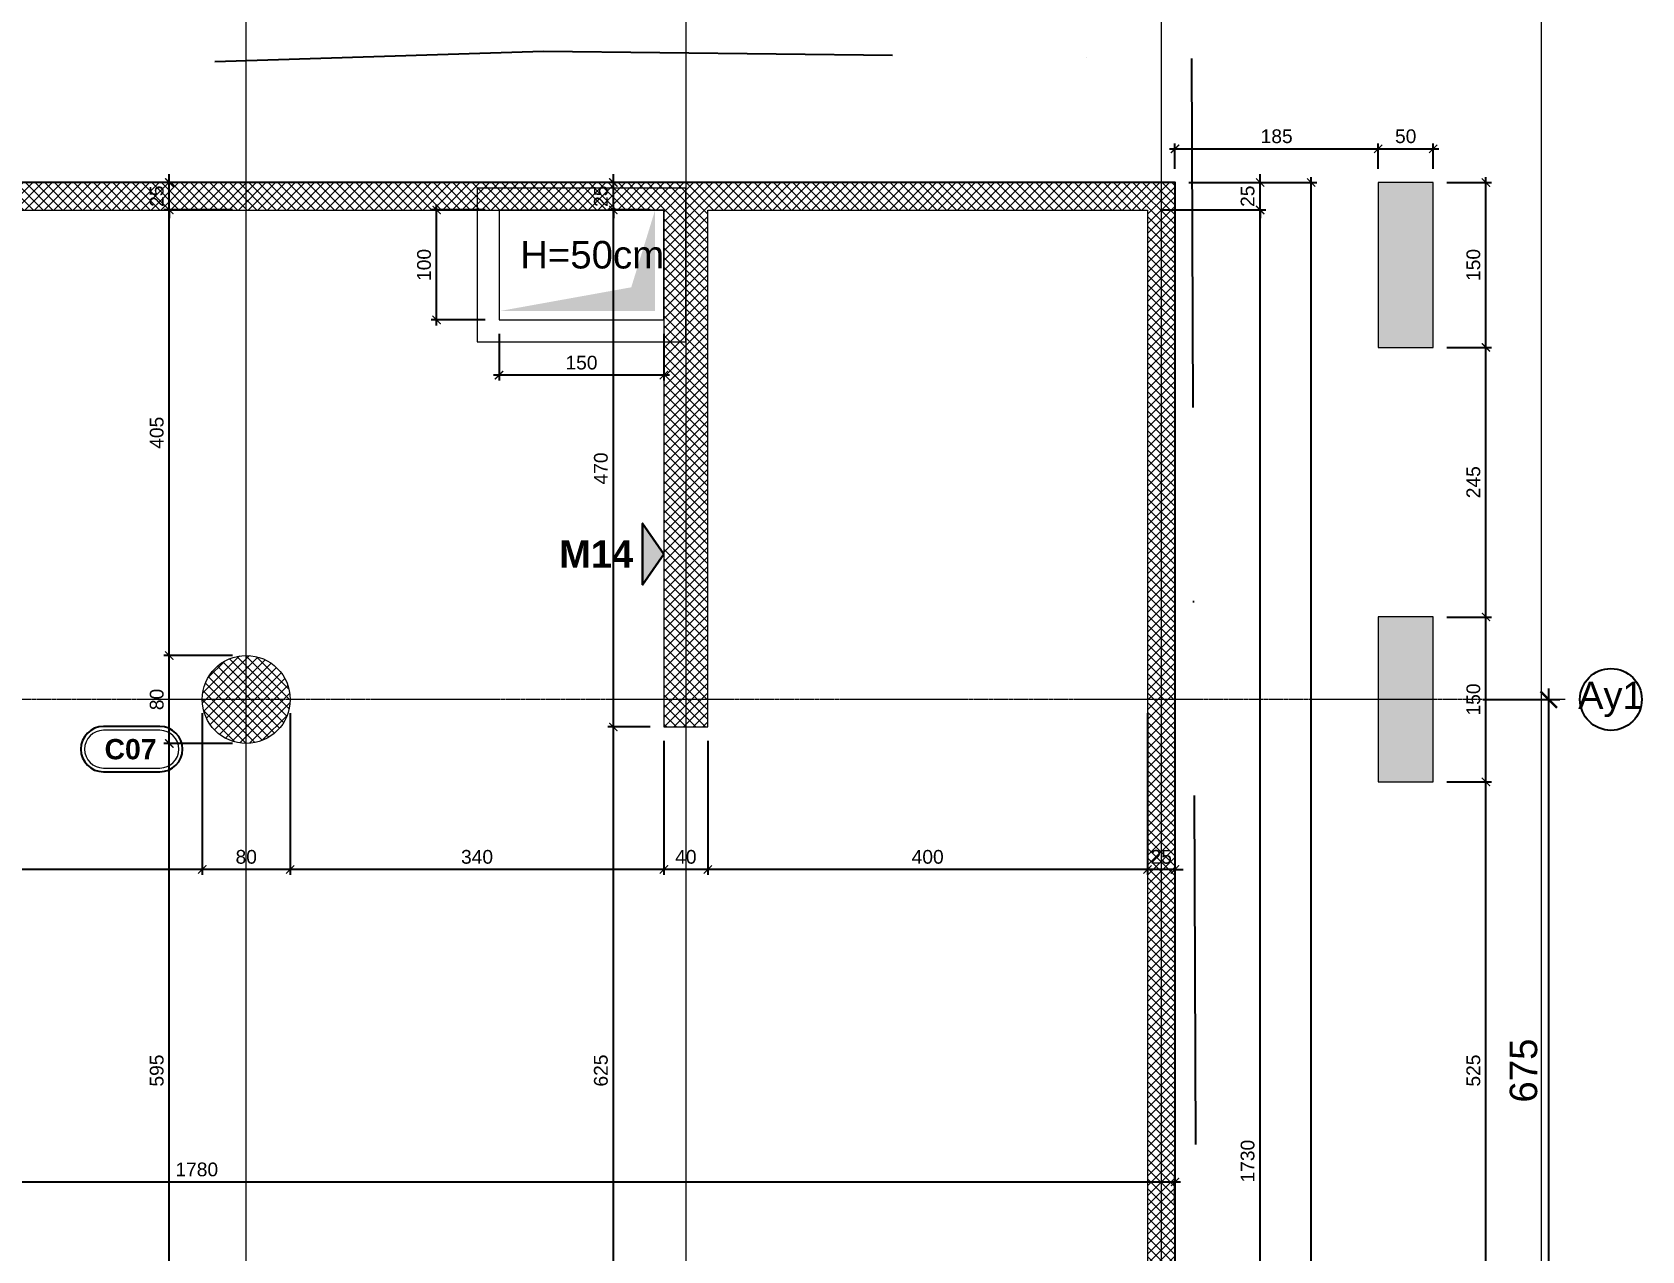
# Model space of a CAD drawing. Header units: inches. Extents: x 22 to 5410, y 6 to 6984.
# Drawn here: x 3944 to 5409, y 4626 to 5734 of the extents above; entities that cross this region are included whole.
import ezdxf
from ezdxf.enums import TextEntityAlignment as Align

# ---------------------------------------------------------------- set-up
doc = ezdxf.new("R2010")
doc.units = ezdxf.units.IN
doc.header["$MEASUREMENT"] = 0
for name, pattern in [('23486-A01$0${ Chain Double-Dash }', [0]), ('AXES', [2, 1.25, -0.25, 0.25, -0.25]), ('CACHE', [0.375, 0.25, -0.125]), ('CONTINU', [0]), ('Dot & Dashed', [335.138881, 158.75, -88.194444, 0, -88.194437])]:
    doc.linetypes.add(name, pattern=pattern)
for name, color, linetype in [('ARMINF', 1, 'Continuous'), ('AXES', 10, 'AXES'), ('BETON CACHE', 4, 'CACHE'), ('BETON COUPE', 3, 'CONTINU'), ('BORD', 5, 'Continuous'), ('COTE 50ème', 1, 'Continuous'), ('ELEVATION', 150, 'Continuous'), ('OMBRE', 253, 'Continuous'), ('PILIER', 7, 'Continuous')]:
    doc.layers.add(name, color=color, linetype=linetype)
doc.layers.add('BETON HACHURE', color=252, linetype='Continuous', lineweight=13)
doc.layers.add('FMULT', color=150, linetype='Continuous', plot=False)
doc.layers.add('HORS GEL', color=7, linetype='CACHE', lineweight=5, true_color=0x00661a)
doc.styles.add('BRMNAMES', font='swisseb.ttf', dxfattribs={"height": 20})
doc.styles.add('FN_TEXT_1.50', font='arial.ttf', dxfattribs={"height": 10})
doc.styles.add('RS_TEXT_1.50', font='arial.ttf', dxfattribs={"height": 12.5})
doc.styles.add('RS_TXT_100', font='arial.ttf', dxfattribs={"height": 25})
doc.styles.add('RS_TXT_50', font='arial.ttf', dxfattribs={"height": 12.5})
doc.dimstyles.new('RS_100CM_LINEAIRE', dxfattribs={"dimscale": 10, "dimtxt": 25, "dimasz": 1.5, "dimexe": 1, "dimexo": 2.5, "dimgap": 1, "dimtad": 1, "dimdec": 1, "dimrnd": 0.5, "dimdsep": 46, "dimtxsty": 'RS_TXT_100', "dimblk1": 'ARCHTICK', "dimblk2": 'ARCHTICK', "dimsah": 1, "dimcen": 2.5, "dimdle": 1, "dimclrt": 4, "dimadec": 0, "dimazin": 2, "dimtfac": 1, "dimtdec": 1, "dimtix": 1, "dimtmove": 2, "dimatfit": 3, "dimfxl": 1, "dimtolj": 1, "dimtzin": 0, "dimarcsym": 0})
doc.dimstyles.new('RS_50CM_LINEAIRE', dxfattribs={"dimscale": 5, "dimtxt": 12.5, "dimasz": 1.5, "dimexe": 1, "dimexo": 2.5, "dimgap": 1, "dimtad": 1, "dimdec": 1, "dimrnd": 0.5, "dimdsep": 46, "dimtxsty": 'RS_TXT_50', "dimblk1": 'ARCHTICK', "dimblk2": 'ARCHTICK', "dimsah": 1, "dimcen": 2.5, "dimdle": 1, "dimclrt": 4, "dimadec": 0, "dimazin": 2, "dimtfac": 1, "dimtdec": 1, "dimtix": 1, "dimtmove": 2, "dimatfit": 3, "dimfxl": 1, "dimtolj": 1, "dimtzin": 0, "dimarcsym": 0})

# ---------------------------------------------------------------- blocks, each defined once
blk = doc.blocks.new('A$C0b76a7b2')
at = {"layer": 'FMULT', "true_color": 0xcbb8ff}
h = blk.add_hatch(color=254, dxfattribs=at)
h.paths.add_polyline_path([(-470, 576.15), (-420, 576.15), (-420, 656.15), (-470, 656.15)])
h.paths.add_polyline_path([(234.92, 691.15), (184.92, 691.15), (184.92, 541.15), (234.92, 541.15)])
h.paths.add_polyline_path([(234.92, 1366.15), (184.92, 1366.15), (184.92, 1216.15), (234.92, 1216.15)])
h.paths.add_polyline_path([(234.92, 150), (184.92, 150), (184.92, 0), (234.92, 0)])
h.paths.add_polyline_path([(234.92, 1966.15), (184.92, 1966.15), (184.92, 1816.15), (234.92, 1816.15)])
h.paths.add_polyline_path([(234.92, 2656.15), (184.92, 2656.15), (184.92, 2506.15), (234.92, 2506.15)])
h.paths.add_polyline_path([(234.92, 2826.15), (184.92, 2826.15), (184.92, 2676.15), (234.92, 2676.15)])
h.paths.add_polyline_path([(234.92, 3516.15), (184.92, 3516.15), (184.92, 3366.15), (234.92, 3366.15)])
h.paths.add_polyline_path([(234.92, 4116.15), (184.92, 4116.15), (184.92, 3966.15), (234.92, 3966.15)])
h.paths.add_polyline_path([(234.92, 4791.15), (184.92, 4791.15), (184.92, 4641.15), (234.92, 4641.15)])
h.paths.add_polyline_path([(234.92, 5186.29), (184.92, 5186.29), (184.92, 5036.29), (234.92, 5036.29)])
at = {"layer": 'FMULT', "color": 3, "lineweight": 5}
for points in [[(234.92, 5186.29), (184.92, 5186.29), (184.92, 5036.29), (234.92, 5036.29)], [(234.92, 4791.15), (184.92, 4791.15), (184.92, 4641.15), (234.92, 4641.15)]]:
    blk.add_lwpolyline(points, close=True, dxfattribs=at)
blk = doc.blocks.new('AXES_FN')
at = {"color": 0, "linetype": 'Continuous'}
blk.add_circle((0, 15), 15, dxfattribs=at)
at = {"color": 0, "style": 'FN_TEXT_1.50'}
blk.add_attdef('AXES', text='', height=12.5, dxfattribs=at).set_placement((-48.89, 20.63), align=Align.MIDDLE_CENTER)
blk = doc.blocks.new('_ArchTick')
at = {"color": 0, "linetype": 'ByBlock', "const_width": 0.15}
blk.add_lwpolyline([(-0.5, -0.5), (0.5, 0.5)], dxfattribs=at)
blk = doc.blocks.new('*D571')
at = {"layer": 'AXES', "color": 0, "linetype": 'Continuous', "lineweight": -2, "ltscale": 0.5, "transparency": 16777216}
for p, q in [((5264.2, 5127.6), (5334.2, 5127.6)), ((5324.2, 4442.6), (5324.2, 5137.6)), ((5264.2, 4452.6), (5334.2, 4452.6))]:
    blk.add_line(p, q, dxfattribs=at)
at = {"layer": 'Defpoints', "color": 0, "linetype": 'Continuous', "ltscale": 0.5, "transparency": 16777216}
for p in [(5239.2, 5127.6), (5324.2, 5127.6), (5239.2, 4452.6)]:
    blk.add_point(p, dxfattribs=at)
at = {"layer": 'AXES', "color": 0, "linetype": 'Continuous', "lineweight": -2, "ltscale": 0.5, "transparency": 16777216, "xscale": 15, "yscale": 15, "zscale": 15}
for p, rotation in [((5324.2, 5127.6), 90), ((5324.2, 4452.6), 270)]:
    blk.add_blockref('_ArchTick', p, dxfattribs=dict(at, rotation=rotation))
at = {"layer": 'AXES', "color": 4, "linetype": 'Continuous', "lineweight": 5, "ltscale": 0.5, "transparency": 16777216, "insert": (5301.4, 4790.1), "char_height": 25, "attachment_point": 5, "rotation": 90, "style": 'RS_TXT_100'}
blk.add_mtext('\\A1;675', dxfattribs=at)
blk = doc.blocks.new('PILIER')
at = {"color": 252}
blk.add_lwpolyline([(1.563, 1.2), (-1.437, 1.2, 1), (-1.437, -1.2), (1.563, -1.2, 1), (1.563, 1.2, -1)], format="xyb", dxfattribs=at)
at = {"color": 10, "lineweight": 20}
blk.add_lwpolyline([(1.563, 1), (-1.437, 1, 1), (-1.437, -1), (1.563, -1, 1)], format="xyb", close=True, dxfattribs=at)
at = {"color": 7, "style": 'BRMNAMES'}
blk.add_attdef('PILIER_TEXTE', text='', height=1.076, dxfattribs=at).set_placement((0, 0), align=Align.MIDDLE_CENTER)
blk = doc.blocks.new('ELEVATION _2')
blk.add_hatch(color=0).paths.add_polyline_path([(1.218, -0.851), (0, 0), (-1.218, -0.851)])
at = {"color": 0, "lineweight": 30}
blk.add_lwpolyline([(0, 0), (1.218, -0.851), (-1.218, -0.851), (0, 0)], dxfattribs=at)
at = {"color": 0, "style": 'BRMNAMES'}
blk.add_attdef('ELEVATION_TEXTE', text='', height=1.076, rotation=90, dxfattribs=at).set_placement((0, -1.251), align=Align.MIDDLE_RIGHT)
blk = doc.blocks.new('*D528')
at = {"layer": 'COTE 50ème', "color": 0, "lineweight": -2, "transparency": 16777216}
for p, q in [((4959.2, 5115.1), (4959.2, 4968)), ((4984.2, 5115.1), (4984.2, 4968)), ((4959.2, 4973), (4951.7, 4973)), ((4984.2, 4973), (4959.2, 4973)), ((4984.2, 4973), (4991.7, 4973))]:
    blk.add_line(p, q, dxfattribs=at)
at = {"layer": 'Defpoints', "color": 0, "transparency": 16777216}
for p in [(4959.2, 5127.6), (4984.2, 5127.6), (4959.2, 4973)]:
    blk.add_point(p, dxfattribs=at)
at = {"layer": 'COTE 50ème', "color": 0, "lineweight": -2, "transparency": 16777216, "xscale": 7.5, "yscale": 7.5, "zscale": 7.5}
blk.add_blockref('_ArchTick', (4959.2, 4973), dxfattribs=at)
at = {"layer": 'COTE 50ème', "color": 0, "lineweight": -2, "transparency": 16777216, "xscale": 7.5, "yscale": 7.5, "zscale": 7.5, "rotation": 180}
blk.add_blockref('_ArchTick', (4984.2, 4973), dxfattribs=at)
at = {"layer": 'COTE 50ème', "color": 4, "transparency": 16777216, "insert": (4971.7, 4984.4), "char_height": 12.5, "attachment_point": 5, "style": 'RS_TXT_50'}
blk.add_mtext('\\A1;25', dxfattribs=at)
blk = doc.blocks.new('*D529')
at = {"layer": 'COTE 50ème', "color": 0, "lineweight": -2, "transparency": 16777216}
for p, q in [((4959.2, 5115.1), (4959.2, 4968)), ((4559.2, 5090.1), (4559.2, 4968)), ((4964.2, 4973), (4554.2, 4973))]:
    blk.add_line(p, q, dxfattribs=at)
at = {"layer": 'Defpoints', "color": 0, "transparency": 16777216}
for p in [(4959.2, 5127.6), (4559.2, 5102.6), (4559.2, 4973)]:
    blk.add_point(p, dxfattribs=at)
at = {"layer": 'COTE 50ème', "color": 0, "lineweight": -2, "transparency": 16777216, "xscale": 7.5, "yscale": 7.5, "zscale": 7.5, "rotation": 180}
blk.add_blockref('_ArchTick', (4559.2, 4973), dxfattribs=at)
at = {"layer": 'COTE 50ème', "color": 0, "lineweight": -2, "transparency": 16777216, "xscale": 7.5, "yscale": 7.5, "zscale": 7.5}
blk.add_blockref('_ArchTick', (4959.2, 4973), dxfattribs=at)
at = {"layer": 'COTE 50ème', "color": 4, "transparency": 16777216, "insert": (4759.2, 4984.4), "char_height": 12.5, "attachment_point": 5, "style": 'RS_TXT_50'}
blk.add_mtext('\\A1;400', dxfattribs=at)
blk = doc.blocks.new('*D530')
at = {"layer": 'COTE 50ème', "color": 0, "lineweight": -2, "transparency": 16777216}
for p, q in [((4519.2, 5090.1), (4519.2, 4968)), ((4559.2, 5090.1), (4559.2, 4968)), ((4564.2, 4973), (4514.2, 4973))]:
    blk.add_line(p, q, dxfattribs=at)
at = {"layer": 'Defpoints', "color": 0, "transparency": 16777216}
for p in [(4519.2, 5102.6), (4559.2, 5102.6), (4519.2, 4973)]:
    blk.add_point(p, dxfattribs=at)
at = {"layer": 'COTE 50ème', "color": 0, "lineweight": -2, "transparency": 16777216, "xscale": 7.5, "yscale": 7.5, "zscale": 7.5, "rotation": 180}
blk.add_blockref('_ArchTick', (4519.2, 4973), dxfattribs=at)
at = {"layer": 'COTE 50ème', "color": 0, "lineweight": -2, "transparency": 16777216, "xscale": 7.5, "yscale": 7.5, "zscale": 7.5}
blk.add_blockref('_ArchTick', (4559.2, 4973), dxfattribs=at)
at = {"layer": 'COTE 50ème', "color": 4, "transparency": 16777216, "insert": (4539.2, 4984.4), "char_height": 12.5, "attachment_point": 5, "style": 'RS_TXT_50'}
blk.add_mtext('\\A1;40', dxfattribs=at)
blk = doc.blocks.new('*D531')
at = {"layer": 'COTE 50ème', "color": 0, "lineweight": -2, "transparency": 16777216}
for p, q in [((4179.2, 5115.1), (4179.2, 4968)), ((4519.2, 5090.1), (4519.2, 4968)), ((4524.2, 4973), (4174.2, 4973))]:
    blk.add_line(p, q, dxfattribs=at)
at = {"layer": 'Defpoints', "color": 0, "transparency": 16777216}
for p in [(4179.2, 5127.6), (4519.2, 5102.6), (4179.2, 4973)]:
    blk.add_point(p, dxfattribs=at)
at = {"layer": 'COTE 50ème', "color": 0, "lineweight": -2, "transparency": 16777216, "xscale": 7.5, "yscale": 7.5, "zscale": 7.5, "rotation": 180}
blk.add_blockref('_ArchTick', (4179.2, 4973), dxfattribs=at)
at = {"layer": 'COTE 50ème', "color": 0, "lineweight": -2, "transparency": 16777216, "xscale": 7.5, "yscale": 7.5, "zscale": 7.5}
blk.add_blockref('_ArchTick', (4519.2, 4973), dxfattribs=at)
at = {"layer": 'COTE 50ème', "color": 4, "transparency": 16777216, "insert": (4349.2, 4984.4), "char_height": 12.5, "attachment_point": 5, "style": 'RS_TXT_50'}
blk.add_mtext('\\A1;340', dxfattribs=at)
blk = doc.blocks.new('*D532')
at = {"layer": 'COTE 50ème', "color": 0, "lineweight": -2, "transparency": 16777216}
for p, q in [((4099.2, 5115.1), (4099.2, 4968)), ((4179.2, 5115.1), (4179.2, 4968)), ((4184.2, 4973), (4094.2, 4973))]:
    blk.add_line(p, q, dxfattribs=at)
at = {"layer": 'Defpoints', "color": 0, "transparency": 16777216}
for p in [(4099.2, 5127.6), (4179.2, 5127.6), (4099.2, 4973)]:
    blk.add_point(p, dxfattribs=at)
at = {"layer": 'COTE 50ème', "color": 0, "lineweight": -2, "transparency": 16777216, "xscale": 7.5, "yscale": 7.5, "zscale": 7.5, "rotation": 180}
blk.add_blockref('_ArchTick', (4099.2, 4973), dxfattribs=at)
at = {"layer": 'COTE 50ème', "color": 0, "lineweight": -2, "transparency": 16777216, "xscale": 7.5, "yscale": 7.5, "zscale": 7.5}
blk.add_blockref('_ArchTick', (4179.2, 4973), dxfattribs=at)
at = {"layer": 'COTE 50ème', "color": 4, "transparency": 16777216, "insert": (4139.2, 4984.4), "char_height": 12.5, "attachment_point": 5, "style": 'RS_TXT_50'}
blk.add_mtext('\\A1;80', dxfattribs=at)
blk = doc.blocks.new('*D533')
at = {"layer": 'COTE 50ème', "color": 0, "lineweight": -2, "transparency": 16777216}
for p, q in [((3554.2, 5115.1), (3554.2, 4968)), ((4099.2, 5115.1), (4099.2, 4968)), ((4104.2, 4973), (3549.2, 4973))]:
    blk.add_line(p, q, dxfattribs=at)
at = {"layer": 'Defpoints', "color": 0, "transparency": 16777216}
for p in [(3554.2, 5127.6), (4099.2, 5127.6), (3554.2, 4973)]:
    blk.add_point(p, dxfattribs=at)
at = {"layer": 'COTE 50ème', "color": 0, "lineweight": -2, "transparency": 16777216, "xscale": 7.5, "yscale": 7.5, "zscale": 7.5, "rotation": 180}
blk.add_blockref('_ArchTick', (3554.2, 4973), dxfattribs=at)
at = {"layer": 'COTE 50ème', "color": 0, "lineweight": -2, "transparency": 16777216, "xscale": 7.5, "yscale": 7.5, "zscale": 7.5}
blk.add_blockref('_ArchTick', (4099.2, 4973), dxfattribs=at)
at = {"layer": 'COTE 50ème', "color": 4, "transparency": 16777216, "insert": (3826.7, 4984.3), "char_height": 12.5, "attachment_point": 5, "style": 'RS_TXT_50'}
blk.add_mtext('\\A1;545', dxfattribs=at)
blk = doc.blocks.new('*D560')
at = {"layer": 'COTE 50ème', "color": 0, "lineweight": -2, "transparency": 16777216}
for p, q in [((4971.7, 5572.8), (5066.7, 5572.8)), ((5061.7, 3837.6), (5061.7, 5577.8)), ((4971.7, 3842.6), (5066.7, 3842.6))]:
    blk.add_line(p, q, dxfattribs=at)
at = {"layer": 'Defpoints', "color": 0, "transparency": 16777216}
for p in [(4959.2, 5572.8), (5061.7, 5572.8), (4959.2, 3842.6)]:
    blk.add_point(p, dxfattribs=at)
at = {"layer": 'COTE 50ème', "color": 0, "lineweight": -2, "transparency": 16777216, "xscale": 7.5, "yscale": 7.5, "zscale": 7.5}
for p, rotation in [((5061.7, 5572.8), 90), ((5061.7, 3842.6), 270)]:
    blk.add_blockref('_ArchTick', p, dxfattribs=dict(at, rotation=rotation))
at = {"layer": 'COTE 50ème', "color": 4, "transparency": 16777216, "insert": (5050.3, 4707.7), "char_height": 12.5, "attachment_point": 5, "rotation": 90, "style": 'RS_TXT_50'}
blk.add_mtext('\\A1;1730', dxfattribs=at)
blk = doc.blocks.new('*D561')
at = {"layer": 'COTE 50ème', "color": 0, "lineweight": -2, "transparency": 16777216}
for p, q in [((4996.7, 5597.8), (5066.7, 5597.8)), ((5061.7, 5597.8), (5061.7, 5605.3)), ((5061.7, 5572.8), (5061.7, 5597.8)), ((4971.7, 5572.8), (5066.7, 5572.8)), ((5061.7, 5572.8), (5061.7, 5565.3))]:
    blk.add_line(p, q, dxfattribs=at)
at = {"layer": 'Defpoints', "color": 0, "transparency": 16777216}
for p in [(4984.2, 5597.8), (5061.7, 5597.8), (4959.2, 5572.8)]:
    blk.add_point(p, dxfattribs=at)
at = {"layer": 'COTE 50ème', "color": 0, "lineweight": -2, "transparency": 16777216, "xscale": 7.5, "yscale": 7.5, "zscale": 7.5}
for p, rotation in [((5061.7, 5597.8), 270), ((5061.7, 5572.8), 90)]:
    blk.add_blockref('_ArchTick', p, dxfattribs=dict(at, rotation=rotation))
at = {"layer": 'COTE 50ème', "color": 4, "transparency": 16777216, "insert": (5050.3, 5585.3), "char_height": 12.5, "attachment_point": 5, "rotation": 90, "style": 'RS_TXT_50'}
blk.add_mtext('\\A1;25', dxfattribs=at)
blk = doc.blocks.new('*D562')
at = {"layer": 'COTE 50ème', "color": 0, "lineweight": -2, "transparency": 16777216}
for p, q in [((4996.7, 5597.8), (5113.1, 5597.8)), ((5108.1, 406.5), (5108.1, 5602.8)), ((4996.7, 411.5), (5113.1, 411.5))]:
    blk.add_line(p, q, dxfattribs=at)
at = {"layer": 'Defpoints', "color": 0, "transparency": 16777216}
for p in [(4984.2, 5597.8), (5108.1, 5597.8), (4984.2, 411.5)]:
    blk.add_point(p, dxfattribs=at)
at = {"layer": 'COTE 50ème', "color": 0, "lineweight": -2, "transparency": 16777216, "xscale": 7.5, "yscale": 7.5, "zscale": 7.5}
for p, rotation in [((5108.1, 5597.8), 90), ((5108.1, 411.5), 270)]:
    blk.add_blockref('_ArchTick', p, dxfattribs=dict(at, rotation=rotation))
at = {"layer": 'COTE 50ème', "color": 4, "transparency": 16777216, "insert": (5096.7, 3004.6), "char_height": 12.5, "attachment_point": 5, "rotation": 90, "style": 'RS_TXT_50'}
blk.add_mtext('\\A1;5186.5', dxfattribs=at)
blk = doc.blocks.new('*D626')
at = {"layer": 'COTE 50ème', "color": 0, "lineweight": -2, "transparency": 16777216}
for p, q in [((4506.7, 5102.6), (4468.2, 5102.6)), ((4473.2, 4472.6), (4473.2, 5107.6)), ((4506.7, 4477.6), (4468.2, 4477.6))]:
    blk.add_line(p, q, dxfattribs=at)
at = {"layer": 'Defpoints', "color": 0, "transparency": 16777216}
for p in [(4473.2, 5102.6), (4519.2, 5102.6), (4519.2, 4477.6)]:
    blk.add_point(p, dxfattribs=at)
at = {"layer": 'COTE 50ème', "color": 0, "lineweight": -2, "transparency": 16777216, "xscale": 7.5, "yscale": 7.5, "zscale": 7.5}
for p, rotation in [((4473.2, 5102.6), 90), ((4473.2, 4477.6), 270)]:
    blk.add_blockref('_ArchTick', p, dxfattribs=dict(at, rotation=rotation))
at = {"layer": 'COTE 50ème', "color": 4, "transparency": 16777216, "insert": (4461.9, 4790.1), "char_height": 12.5, "attachment_point": 5, "rotation": 90, "style": 'RS_TXT_50'}
blk.add_mtext('\\A1;625', dxfattribs=at)
blk = doc.blocks.new('*D627')
at = {"layer": 'COTE 50ème', "color": 0, "lineweight": -2, "transparency": 16777216}
for p, q in [((4506.7, 5572.8), (4468.2, 5572.8)), ((4473.2, 5097.6), (4473.2, 5577.8)), ((4506.7, 5102.6), (4468.2, 5102.6))]:
    blk.add_line(p, q, dxfattribs=at)
at = {"layer": 'Defpoints', "color": 0, "transparency": 16777216}
for p in [(4473.2, 5572.8), (4519.2, 5572.8), (4519.2, 5102.6)]:
    blk.add_point(p, dxfattribs=at)
at = {"layer": 'COTE 50ème', "color": 0, "lineweight": -2, "transparency": 16777216, "xscale": 7.5, "yscale": 7.5, "zscale": 7.5}
for p, rotation in [((4473.2, 5572.8), 90), ((4473.2, 5102.6), 270)]:
    blk.add_blockref('_ArchTick', p, dxfattribs=dict(at, rotation=rotation))
at = {"layer": 'COTE 50ème', "color": 4, "transparency": 16777216, "insert": (4461.9, 5337.7), "char_height": 12.5, "attachment_point": 5, "rotation": 90, "style": 'RS_TXT_50'}
blk.add_mtext('\\A1;470', dxfattribs=at)
blk = doc.blocks.new('*D628')
at = {"layer": 'COTE 50ème', "color": 0, "lineweight": -2, "transparency": 16777216}
for p, q in [((4506.7, 5597.8), (4468.2, 5597.8)), ((4473.2, 5597.8), (4473.2, 5605.3)), ((4473.2, 5572.8), (4473.2, 5597.8)), ((4506.7, 5572.8), (4468.2, 5572.8)), ((4473.2, 5572.8), (4473.2, 5565.3))]:
    blk.add_line(p, q, dxfattribs=at)
at = {"layer": 'Defpoints', "color": 0, "transparency": 16777216}
for p in [(4473.2, 5597.8), (4519.2, 5597.8), (4519.2, 5572.8)]:
    blk.add_point(p, dxfattribs=at)
at = {"layer": 'COTE 50ème', "color": 0, "lineweight": -2, "transparency": 16777216, "xscale": 7.5, "yscale": 7.5, "zscale": 7.5}
for p, rotation in [((4473.2, 5597.8), 270), ((4473.2, 5572.8), 90)]:
    blk.add_blockref('_ArchTick', p, dxfattribs=dict(at, rotation=rotation))
at = {"layer": 'COTE 50ème', "color": 4, "transparency": 16777216, "insert": (4461.9, 5585.3), "char_height": 12.5, "attachment_point": 5, "rotation": 90, "style": 'RS_TXT_50'}
blk.add_mtext('\\A1;25', dxfattribs=at)
blk = doc.blocks.new('*D644')
at = {"layer": 'COTE 50ème', "color": 0, "lineweight": -2, "transparency": 16777216}
for p, q in [((4126.7, 5087.6), (4064.2, 5087.6)), ((4069.2, 4487.5), (4069.2, 5092.6)), ((4129.6, 4492.5), (4064.2, 4492.5))]:
    blk.add_line(p, q, dxfattribs=at)
at = {"layer": 'Defpoints', "color": 0, "transparency": 16777216}
for p in [(4069.2, 5087.6), (4139.2, 5087.6), (4142.1, 4492.5)]:
    blk.add_point(p, dxfattribs=at)
at = {"layer": 'COTE 50ème', "color": 0, "lineweight": -2, "transparency": 16777216, "xscale": 7.5, "yscale": 7.5, "zscale": 7.5}
for p, rotation in [((4069.2, 5087.6), 90), ((4069.2, 4492.5), 270)]:
    blk.add_blockref('_ArchTick', p, dxfattribs=dict(at, rotation=rotation))
at = {"layer": 'COTE 50ème', "color": 4, "transparency": 16777216, "insert": (4057.8, 4790.1), "char_height": 12.5, "attachment_point": 5, "rotation": 90, "style": 'RS_TXT_50'}
blk.add_mtext('\\A1;595', dxfattribs=at)
blk = doc.blocks.new('*D645')
at = {"layer": 'COTE 50ème', "color": 0, "lineweight": -2, "transparency": 16777216}
for p, q in [((4069.2, 5082.6), (4069.2, 5172.6)), ((4126.7, 5167.6), (4064.2, 5167.6)), ((4126.7, 5087.6), (4064.2, 5087.6))]:
    blk.add_line(p, q, dxfattribs=at)
at = {"layer": 'Defpoints', "color": 0, "transparency": 16777216}
for p in [(4069.2, 5167.6), (4139.2, 5167.6), (4139.2, 5087.6)]:
    blk.add_point(p, dxfattribs=at)
at = {"layer": 'COTE 50ème', "color": 0, "lineweight": -2, "transparency": 16777216, "xscale": 7.5, "yscale": 7.5, "zscale": 7.5}
for p, rotation in [((4069.2, 5167.6), 90), ((4069.2, 5087.6), 270)]:
    blk.add_blockref('_ArchTick', p, dxfattribs=dict(at, rotation=rotation))
at = {"layer": 'COTE 50ème', "color": 4, "transparency": 16777216, "insert": (4057.8, 5127.6), "char_height": 12.5, "attachment_point": 5, "rotation": 90, "style": 'RS_TXT_50'}
blk.add_mtext('\\A1;80', dxfattribs=at)
blk = doc.blocks.new('*D646')
at = {"layer": 'COTE 50ème', "color": 0, "lineweight": -2, "transparency": 16777216}
for p, q in [((4126.7, 5572.8), (4064.2, 5572.8)), ((4069.2, 5162.6), (4069.2, 5577.8)), ((4126.7, 5167.6), (4064.2, 5167.6))]:
    blk.add_line(p, q, dxfattribs=at)
at = {"layer": 'Defpoints', "color": 0, "transparency": 16777216}
for p in [(4069.2, 5572.8), (4139.2, 5572.8), (4139.2, 5167.6)]:
    blk.add_point(p, dxfattribs=at)
at = {"layer": 'COTE 50ème', "color": 0, "lineweight": -2, "transparency": 16777216, "xscale": 7.5, "yscale": 7.5, "zscale": 7.5}
for p, rotation in [((4069.2, 5572.8), 90), ((4069.2, 5167.6), 270)]:
    blk.add_blockref('_ArchTick', p, dxfattribs=dict(at, rotation=rotation))
at = {"layer": 'COTE 50ème', "color": 4, "transparency": 16777216, "insert": (4057.8, 5370.2), "char_height": 12.5, "attachment_point": 5, "rotation": 90, "style": 'RS_TXT_50'}
blk.add_mtext('\\A1;405', dxfattribs=at)
blk = doc.blocks.new('*D647')
at = {"layer": 'COTE 50ème', "color": 0, "lineweight": -2, "transparency": 16777216}
for p, q in [((4126.7, 5597.8), (4064.2, 5597.8)), ((4069.2, 5597.8), (4069.2, 5605.3)), ((4069.2, 5572.8), (4069.2, 5597.8)), ((4126.7, 5572.8), (4064.2, 5572.8)), ((4069.2, 5572.8), (4069.2, 5565.3))]:
    blk.add_line(p, q, dxfattribs=at)
at = {"layer": 'Defpoints', "color": 0, "transparency": 16777216}
for p in [(4069.2, 5597.8), (4139.2, 5597.8), (4139.2, 5572.8)]:
    blk.add_point(p, dxfattribs=at)
at = {"layer": 'COTE 50ème', "color": 0, "lineweight": -2, "transparency": 16777216, "xscale": 7.5, "yscale": 7.5, "zscale": 7.5}
for p, rotation in [((4069.2, 5597.8), 270), ((4069.2, 5572.8), 90)]:
    blk.add_blockref('_ArchTick', p, dxfattribs=dict(at, rotation=rotation))
at = {"layer": 'COTE 50ème', "color": 4, "transparency": 16777216, "insert": (4057.8, 5585.3), "char_height": 12.5, "attachment_point": 5, "rotation": 90, "style": 'RS_TXT_50'}
blk.add_mtext('\\A1;25', dxfattribs=at)
blk = doc.blocks.new('*D648')
at = {"layer": 'COTE 50ème', "color": 0, "lineweight": -2, "transparency": 16777216}
for p, q in [((4369.2, 5460.3), (4369.2, 5417.6)), ((4519.2, 5460.3), (4519.2, 5417.6)), ((4524.2, 5422.6), (4364.2, 5422.6))]:
    blk.add_line(p, q, dxfattribs=at)
at = {"layer": 'Defpoints', "color": 0, "transparency": 16777216}
for p in [(4369.2, 5472.8), (4519.2, 5472.8), (4369.2, 5422.6)]:
    blk.add_point(p, dxfattribs=at)
at = {"layer": 'COTE 50ème', "color": 0, "lineweight": -2, "transparency": 16777216, "xscale": 7.5, "yscale": 7.5, "zscale": 7.5, "rotation": 180}
blk.add_blockref('_ArchTick', (4369.2, 5422.6), dxfattribs=at)
at = {"layer": 'COTE 50ème', "color": 0, "lineweight": -2, "transparency": 16777216, "xscale": 7.5, "yscale": 7.5, "zscale": 7.5}
blk.add_blockref('_ArchTick', (4519.2, 5422.6), dxfattribs=at)
at = {"layer": 'COTE 50ème', "color": 4, "transparency": 16777216, "insert": (4444.2, 5433.9), "char_height": 12.5, "attachment_point": 5, "style": 'RS_TXT_50'}
blk.add_mtext('\\A1;150', dxfattribs=at)
blk = doc.blocks.new('*D649')
at = {"layer": 'COTE 50ème', "color": 0, "lineweight": -2, "transparency": 16777216}
for p, q in [((4356.7, 5572.8), (4307.4, 5572.8)), ((4312.4, 5467.8), (4312.4, 5577.8)), ((4356.7, 5472.8), (4307.4, 5472.8))]:
    blk.add_line(p, q, dxfattribs=at)
at = {"layer": 'Defpoints', "color": 0, "transparency": 16777216}
for p in [(4312.4, 5572.8), (4369.2, 5572.8), (4369.2, 5472.8)]:
    blk.add_point(p, dxfattribs=at)
at = {"layer": 'COTE 50ème', "color": 0, "lineweight": -2, "transparency": 16777216, "xscale": 7.5, "yscale": 7.5, "zscale": 7.5}
for p, rotation in [((4312.4, 5572.8), 90), ((4312.4, 5472.8), 270)]:
    blk.add_blockref('_ArchTick', p, dxfattribs=dict(at, rotation=rotation))
at = {"layer": 'COTE 50ème', "color": 4, "transparency": 16777216, "insert": (4301, 5522.8), "char_height": 12.5, "attachment_point": 5, "rotation": 90, "style": 'RS_TXT_50'}
blk.add_mtext('\\A1;100', dxfattribs=at)
blk = doc.blocks.new('*D833')
at = {"layer": 'COTE 50ème', "color": 0, "lineweight": -2, "transparency": 16777216}
for p, q in [((4989.2, 4688.7), (3199.2, 4688.7)), ((3204.2, 4668.6), (3204.2, 4693.7)), ((4984.2, 4668.6), (4984.2, 4693.7))]:
    blk.add_line(p, q, dxfattribs=at)
at = {"layer": 'Defpoints', "color": 0, "transparency": 16777216}
for p in [(3204.2, 4688.7), (3204.2, 4656.1), (4984.2, 4656.1)]:
    blk.add_point(p, dxfattribs=at)
at = {"layer": 'COTE 50ème', "color": 0, "lineweight": -2, "transparency": 16777216, "xscale": 7.5, "yscale": 7.5, "zscale": 7.5, "rotation": 180}
blk.add_blockref('_ArchTick', (3204.2, 4688.7), dxfattribs=at)
at = {"layer": 'COTE 50ème', "color": 0, "lineweight": -2, "transparency": 16777216, "xscale": 7.5, "yscale": 7.5, "zscale": 7.5}
blk.add_blockref('_ArchTick', (4984.2, 4688.7), dxfattribs=at)
at = {"layer": 'COTE 50ème', "color": 4, "transparency": 16777216, "insert": (4094.2, 4700.1), "char_height": 12.5, "attachment_point": 5, "style": 'RS_TXT_50'}
blk.add_mtext('\\A1;1780', dxfattribs=at)
blk = doc.blocks.new('*D741')
at = {"layer": 'ARMINF', "color": 0, "lineweight": -2, "transparency": 16777216}
for p, q in [((4979.2, 5628.4), (5174.1, 5628.4)), ((4984.2, 5610.3), (4984.2, 5633.4)), ((5169.1, 5610.3), (5169.1, 5633.4))]:
    blk.add_line(p, q, dxfattribs=at)
at = {"layer": 'Defpoints', "color": 0, "transparency": 16777216}
for p in [(5169.1, 5628.4), (4984.2, 5597.8), (5169.1, 5597.8)]:
    blk.add_point(p, dxfattribs=at)
at = {"layer": 'ARMINF', "color": 0, "lineweight": -2, "transparency": 16777216, "xscale": 7.5, "yscale": 7.5, "zscale": 7.5, "rotation": 180}
blk.add_blockref('_ArchTick', (4984.2, 5628.4), dxfattribs=at)
at = {"layer": 'ARMINF', "color": 0, "lineweight": -2, "transparency": 16777216, "xscale": 7.5, "yscale": 7.5, "zscale": 7.5}
blk.add_blockref('_ArchTick', (5169.1, 5628.4), dxfattribs=at)
at = {"layer": 'ARMINF', "color": 4, "transparency": 16777216, "insert": (5076.7, 5639.8), "char_height": 12.5, "attachment_point": 5, "style": 'RS_TXT_50'}
blk.add_mtext('\\A1;185', dxfattribs=at)
blk = doc.blocks.new('*D742')
at = {"layer": 'ARMINF', "color": 0, "lineweight": -2, "transparency": 16777216}
for p, q in [((5164.1, 5628.4), (5224.1, 5628.4)), ((5169.1, 5610.3), (5169.1, 5633.4)), ((5219.1, 5610.3), (5219.1, 5633.4))]:
    blk.add_line(p, q, dxfattribs=at)
at = {"layer": 'Defpoints', "color": 0, "transparency": 16777216}
for p in [(5219.1, 5628.4), (5169.1, 5597.8), (5219.1, 5597.8)]:
    blk.add_point(p, dxfattribs=at)
at = {"layer": 'ARMINF', "color": 0, "lineweight": -2, "transparency": 16777216, "xscale": 7.5, "yscale": 7.5, "zscale": 7.5, "rotation": 180}
blk.add_blockref('_ArchTick', (5169.1, 5628.4), dxfattribs=at)
at = {"layer": 'ARMINF', "color": 0, "lineweight": -2, "transparency": 16777216, "xscale": 7.5, "yscale": 7.5, "zscale": 7.5}
blk.add_blockref('_ArchTick', (5219.1, 5628.4), dxfattribs=at)
at = {"layer": 'ARMINF', "color": 4, "transparency": 16777216, "insert": (5194.1, 5639.8), "char_height": 12.5, "attachment_point": 5, "style": 'RS_TXT_50'}
blk.add_mtext('\\A1;50', dxfattribs=at)
blk = doc.blocks.new('*D762')
at = {"layer": 'ARMINF', "color": 0, "lineweight": -2, "transparency": 16777216}
for p, q in [((5231.6, 5052.6), (5272.1, 5052.6)), ((5267.1, 4522.6), (5267.1, 5057.6)), ((5231.6, 4527.6), (5272.1, 4527.6))]:
    blk.add_line(p, q, dxfattribs=at)
at = {"layer": 'Defpoints', "color": 0, "transparency": 16777216}
for p in [(5219.1, 5052.6), (5267.1, 5052.6), (5219.1, 4527.6)]:
    blk.add_point(p, dxfattribs=at)
at = {"layer": 'ARMINF', "color": 0, "lineweight": -2, "transparency": 16777216, "xscale": 7.5, "yscale": 7.5, "zscale": 7.5}
for p, rotation in [((5267.1, 5052.6), 90), ((5267.1, 4527.6), 270)]:
    blk.add_blockref('_ArchTick', p, dxfattribs=dict(at, rotation=rotation))
at = {"layer": 'ARMINF', "color": 4, "transparency": 16777216, "insert": (5255.7, 4790.1), "char_height": 12.5, "attachment_point": 5, "rotation": 90, "style": 'RS_TXT_50'}
blk.add_mtext('\\A1;525', dxfattribs=at)
blk = doc.blocks.new('*D763')
at = {"layer": 'ARMINF', "color": 0, "lineweight": -2, "transparency": 16777216}
for p, q in [((5231.6, 5202.6), (5272.1, 5202.6)), ((5267.1, 5047.6), (5267.1, 5207.6)), ((5231.6, 5052.6), (5272.1, 5052.6))]:
    blk.add_line(p, q, dxfattribs=at)
at = {"layer": 'Defpoints', "color": 0, "transparency": 16777216}
for p in [(5219.1, 5202.6), (5267.1, 5202.6), (5219.1, 5052.6)]:
    blk.add_point(p, dxfattribs=at)
at = {"layer": 'ARMINF', "color": 0, "lineweight": -2, "transparency": 16777216, "xscale": 7.5, "yscale": 7.5, "zscale": 7.5}
for p, rotation in [((5267.1, 5202.6), 90), ((5267.1, 5052.6), 270)]:
    blk.add_blockref('_ArchTick', p, dxfattribs=dict(at, rotation=rotation))
at = {"layer": 'ARMINF', "color": 4, "transparency": 16777216, "insert": (5255.7, 5127.6), "char_height": 12.5, "attachment_point": 5, "rotation": 90, "style": 'RS_TXT_50'}
blk.add_mtext('\\A1;150', dxfattribs=at)
blk = doc.blocks.new('*D764')
at = {"layer": 'ARMINF', "color": 0, "lineweight": -2, "transparency": 16777216}
for p, q in [((5231.6, 5447.8), (5272.1, 5447.8)), ((5267.1, 5197.6), (5267.1, 5452.8)), ((5231.6, 5202.6), (5272.1, 5202.6))]:
    blk.add_line(p, q, dxfattribs=at)
at = {"layer": 'Defpoints', "color": 0, "transparency": 16777216}
for p in [(5219.1, 5447.8), (5267.1, 5447.8), (5219.1, 5202.6)]:
    blk.add_point(p, dxfattribs=at)
at = {"layer": 'ARMINF', "color": 0, "lineweight": -2, "transparency": 16777216, "xscale": 7.5, "yscale": 7.5, "zscale": 7.5}
for p, rotation in [((5267.1, 5447.8), 90), ((5267.1, 5202.6), 270)]:
    blk.add_blockref('_ArchTick', p, dxfattribs=dict(at, rotation=rotation))
at = {"layer": 'ARMINF', "color": 4, "transparency": 16777216, "insert": (5255.7, 5325.2), "char_height": 12.5, "attachment_point": 5, "rotation": 90, "style": 'RS_TXT_50'}
blk.add_mtext('\\A1;245', dxfattribs=at)
blk = doc.blocks.new('*D765')
at = {"layer": 'ARMINF', "color": 0, "lineweight": -2, "transparency": 16777216}
for p, q in [((5231.6, 5597.8), (5272.1, 5597.8)), ((5267.1, 5442.8), (5267.1, 5602.8)), ((5231.6, 5447.8), (5272.1, 5447.8))]:
    blk.add_line(p, q, dxfattribs=at)
at = {"layer": 'Defpoints', "color": 0, "transparency": 16777216}
for p in [(5219.1, 5597.8), (5267.1, 5597.8), (5219.1, 5447.8)]:
    blk.add_point(p, dxfattribs=at)
at = {"layer": 'ARMINF', "color": 0, "lineweight": -2, "transparency": 16777216, "xscale": 7.5, "yscale": 7.5, "zscale": 7.5}
for p, rotation in [((5267.1, 5597.8), 90), ((5267.1, 5447.8), 270)]:
    blk.add_blockref('_ArchTick', p, dxfattribs=dict(at, rotation=rotation))
at = {"layer": 'ARMINF', "color": 4, "transparency": 16777216, "insert": (5255.7, 5522.8), "char_height": 12.5, "attachment_point": 5, "rotation": 90, "style": 'RS_TXT_50'}
blk.add_mtext('\\A1;150', dxfattribs=at)

msp = doc.modelspace()

# ---------------------------------------------------------------- hatches: boundary and pattern name
at = {"layer": 'BETON HACHURE', "transparency": 33554585}
h = msp.add_hatch(dxfattribs=at)
h.set_pattern_fill('ANSI37', color=256, scale=50, angle=270, style=0)
h.set_pattern_definition([(315, (-53197.0064, 74780.388), (4.4194174, 4.4194174), []), (45, (-53197.0064, 74780.388), (-4.4194174, 4.4194174), [])])
h.paths.add_polyline_path([(2299.21, 3277.78), (2324.21, 3277.78), (2324.21, 2952.78), (2299.21, 2952.78)], flags=0)
h.paths.add_polyline_path([(2299.21, 3277.78), (2324.21, 3277.78), (2324.21, 2952.78), (2299.21, 2952.78)], flags=0)
h.paths.add_polyline_path([(4479.2, 3137.63), (4479.21, 3087.63), (4559.21, 3087.63), (4559.2, 3137.63)], flags=0)
h.paths.add_polyline_path([(4099.2, 3137.63), (4099.2, 3087.63), (4179.2, 3087.63), (4179.2, 3137.63)], flags=0)
edge = h.paths.add_edge_path(flags=0)
edge.add_arc((4139.2, 4452.63), 40, 0, 360)
edge = h.paths.add_edge_path(flags=0)
edge.add_arc((4139.2, 5127.63), 40, 0, 360)
edge = h.paths.add_edge_path(flags=0)
edge.add_arc((4139.2, 3852.63), 40, 0, 360)
h.paths.add_polyline_path([(4984.21, 5597.77), (795.36, 5597.78), (406.07, 861.07), (4984.21, 411.49)])
edge = h.paths.add_edge_path(flags=0)
edge.add_arc((4139.2, 3852.63), 40, 0, 360)
h.paths.add_polyline_path([(2924.21, 5572.78), (2924.21, 5152.63), (2949.21, 5152.63), (2949.21, 5572.78), (4519.21, 5572.78), (4519.2, 5102.63), (4559.21, 5102.63), (4559.21, 5572.78), (4959.21, 5572.77), (4959.21, 3842.63), (4559.21, 3842.63), (4559.21, 4477.63), (4519.2, 4477.63), (4519.2, 3812.63), (4959.21, 3812.63), (4959.21, 3067.63), (4519.2, 3067.63), (4519.2, 1677.63), (4559.21, 1677.63), (4559.21, 3037.63), (4959.21, 3037.63), (4959.21, 439.06), (4186.71, 514.92), (4186.71, 1002.63), (4161.71, 1002.63), (4161.71, 517.38), (2856.71, 645.53), (2856.71, 1002.63), (2831.71, 1002.63), (2831.71, 647.99), (1644.21, 764.6), (1644.21, 1002.63), (1594.21, 1002.63), (1594.21, 769.51), (433, 883.55), (504.35, 1751.63), (814.21, 1751.63), (814.21, 1801.63), (508.46, 1801.63), (608.4, 3017.63), (814.21, 3017.63), (814.21, 3067.63), (612.5, 3067.63), (614.35, 3087.63), (814.21, 3087.63), (814.21, 3137.63), (618.26, 3137.63), (674.97, 3827.63), (814.21, 3827.63), (814.21, 3877.63), (679.07, 3877.63), (724.28, 4427.63), (814.21, 4427.63), (814.21, 4477.63), (728.39, 4477.63), (818.39, 5572.78), (1596.71, 5572.78), (1596.71, 5152.63), (1621.71, 5152.63), (1621.71, 5572.78)], flags=16)
h.paths.add_polyline_path([(4099.2, 3892.63), (4099.2, 3812.63), (4179.2, 3812.63), (4179.2, 3892.63)], flags=0)

# ---------------------------------------------------------------- linework, layer by layer
at = {"layer": 'AXES', "lineweight": 5, "ltscale": 1.3}
msp.add_line((5339.21, 5127.63), (159.21, 5127.63), dxfattribs=at)
at = {"layer": 'BETON CACHE', "color": 232, "linetype": 'Dot & Dashed', "ltscale": 2}
msp.add_lwpolyline([(5019.83, 277.54), (3706.6, 317.29), (359.34, 723.07), (760.44, 5603.74), (4409.72, 5717.26), (4999.12, 5710.69)], close=True, dxfattribs=at)
at = {"layer": 'BETON COUPE', "lineweight": 5}
msp.add_lwpolyline([(4984.21, 5597.77), (795.36, 5597.78), (406.07, 861.07), (4984.21, 411.49)], close=True, dxfattribs=at)
at = {"layer": 'BETON COUPE', "lineweight": 5, "ltscale": 0.5}
for points in [[(4349.21, 5452.78), (4539.21, 5452.78), (4539.21, 5592.78), (4349.21, 5592.78)], [(4369.21, 5472.78), (4519.21, 5472.78), (4519.21, 5572.78), (4369.21, 5572.78)]]:
    msp.add_lwpolyline(points, close=True, dxfattribs=at)
at = {"layer": 'BETON COUPE', "lineweight": 5}
msp.add_lwpolyline([(728.39, 4477.63), (818.39, 5572.78), (1596.71, 5572.78), (1596.71, 5152.63), (1621.71, 5152.63), (1621.71, 5572.78), (2924.21, 5572.78), (2924.21, 5152.63), (2949.21, 5152.63), (2949.21, 5572.78), (4519.21, 5572.78), (4519.2, 5102.63), (4559.21, 5102.63), (4559.21, 5572.78), (4959.21, 5572.77), (4959.21, 3842.63)], dxfattribs=at)
at = {"layer": 'BETON COUPE', "lineweight": 5, "ltscale": 0.5}
msp.add_circle((4139.2, 5127.63), 40, dxfattribs=at)
at = {"layer": 'BORD'}
msp.add_lwpolyline([(4984.21, 411.49), (4984.21, 5597.77), (795.36, 5597.78), (406.07, 861.07)], close=True, dxfattribs=at)
at = {"layer": 'FMULT', "lineweight": 5, "ltscale": 0.5}
msp.add_lwpolyline([(21.78, 5.53), (5317.54, 5.53), (5317.54, 6349.75), (21.78, 6349.75)], close=True, dxfattribs=at)
at = {"layer": 'HORS GEL', "linetype": '23486-A01$0${ Chain Double-Dash }', "ltscale": 1.2}
for p, q in [((4139.2, 3087.63), (4139.2, 5842.63)), ((4539.2, 5842.63), (4539.2, 112.64)), ((4971.71, 5842.63), (4971.71, 112.64))]:
    msp.add_line(p, q, dxfattribs=at)
at = {"layer": 'OMBRE'}
for points in [[(4511.21, 5572.78), (4511.21, 5480.78), (4489.51, 5502.48)], [(4511.21, 5480.78), (4489.51, 5502.48), (4369.21, 5480.78)]]:
    msp.add_solid(points, dxfattribs=at)

# ---------------------------------------------------------------- block references
at = {"layer": 'ARMINF'}
msp.add_blockref('A$C0b76a7b2', (4984.21, 411.49), dxfattribs=at)
at = {"layer": 'AXES', "linetype": 'ByBlock'}
ref = msp.add_blockref('AXES_FN', (5352.67, 5127.63), dxfattribs=dict(at, xscale=1.875, yscale=1.875, zscale=1.875, rotation=270))
ref.add_attrib('AXES', 'Ay1', dxfattribs={"layer": '0', "color": 0, "height": 24.75, "style": 'RS_TEXT_1.50'}).set_placement((5380.79, 5127.63), align=Align.MIDDLE)
at = {"layer": 'ELEVATION'}
ref = msp.add_blockref('ELEVATION _2', (4519.2, 5259.83), dxfattribs=dict(at, xscale=22.86, yscale=22.86, zscale=22.86, rotation=270))
ref.add_attrib('ELEVATION_TEXTE', 'M14', dxfattribs={"layer": '0', "color": 0, "height": 24.75, "style": 'BRMNAMES'}).set_placement((4491.14, 5259.83), align=Align.MIDDLE_RIGHT)
at = {"layer": 'PILIER', "xscale": 17.145, "yscale": 17.145, "zscale": 17.145}
msp.add_blockref('PILIER', (4033.94, 5082.42), dxfattribs=at).add_auto_attribs({'PILIER_TEXTE': 'C07'})

# ---------------------------------------------------------------- texts
at = {"layer": 'ARMINF', "insert": (4388.43, 5544.59), "char_height": 25, "width": 58.964, "attachment_point": 1, "style": 'RS_TEXT_1.50'}
msp.add_mtext('H=50cm', dxfattribs=at)

# ---------------------------------------------------------------- dimensions: what is measured, and where the dimension line sits
at = {"layer": 'ARMINF'}
for base, p1, p2, picture, middle in [((5169.12, 5628.38), (4984.21, 5597.77), (5169.12, 5597.77), '*D741', (5076.67, 5639.76)), ((5219.12, 5628.38), (5169.12, 5597.77), (5219.12, 5597.77), '*D742', (5194.12, 5639.76))]:
    dim = msp.add_linear_dim(base=base, p1=p1, p2=p2, dimstyle='RS_50CM_LINEAIRE', dxfattribs=at)
    dim.commit()
    dim.dimension.update_dxf_attribs({"geometry": picture, "text_midpoint": middle})
for base, p1, p2, picture, middle in [((5267.08, 5597.77), (5219.12, 5447.77), (5219.12, 5597.77), '*D765', (5255.7, 5522.77)), ((5267.08, 5447.77), (5219.12, 5202.63), (5219.12, 5447.77), '*D764', (5255.7, 5325.2)), ((5267.08, 5202.63), (5219.12, 5052.63), (5219.12, 5202.63), '*D763', (5255.7, 5127.63)), ((5267.08, 5052.63), (5219.12, 4527.63), (5219.12, 5052.63), '*D762', (5255.7, 4790.13))]:
    dim = msp.add_linear_dim(base=base, p1=p1, p2=p2, angle=90, dimstyle='RS_50CM_LINEAIRE', dxfattribs=at)
    dim.commit()
    dim.dimension.update_dxf_attribs({"geometry": picture, "text_midpoint": middle})
at = {"layer": 'AXES', "linetype": 'Continuous', "lineweight": 5, "ltscale": 0.5}
dim = msp.add_linear_dim(base=(5324.15, 5127.63), p1=(5239.21, 4452.63), p2=(5239.21, 5127.63), angle=270, dimstyle='RS_100CM_LINEAIRE', dxfattribs=at)
dim.commit()
dim.dimension.update_dxf_attribs({"geometry": '*D571', "text_midpoint": (5301.39, 4790.13)})
at = {"layer": 'COTE 50ème'}
for base, p1, p2, picture, middle in [((4069.17, 5597.78), (4139.2, 5572.78), (4139.2, 5597.78), '*D647', (4057.79, 5585.28)), ((4473.24, 5597.77), (4519.21, 5572.78), (4519.21, 5597.77), '*D628', (4461.86, 5585.28)), ((5061.67, 5597.77), (4959.21, 5572.77), (4984.21, 5597.77), '*D561', (5050.29, 5585.27)), ((5108.13, 5597.77), (4984.21, 411.49), (4984.21, 5597.77), '*D562', (5096.75, 3004.63)), ((4069.1693, 5572.7771), (4139.2034, 5167.6328), (4139.2034, 5572.7771), '*D646', (4057.7872, 5370.2049)), ((4312.36, 5572.78), (4369.21, 5472.78), (4369.21, 5572.78), '*D649', (4300.98, 5522.78)), ((4473.244, 5572.7771), (4519.1988, 5102.6328), (4519.2122, 5572.7771), '*D627', (4461.8618, 5337.7049)), ((5061.67, 5572.77), (4959.21, 3842.63), (4959.21, 5572.77), '*D560', (5050.28, 4707.7)), ((4069.17, 5167.63), (4139.2, 5087.63), (4139.2, 5167.63), '*D645', (4057.79, 5127.63)), ((4473.24, 5102.63), (4519.2, 4477.63), (4519.2, 5102.63), '*D626', (4461.86, 4790.13)), ((4069.17, 5087.63), (4142.05, 4492.53), (4139.2, 5087.63), '*D644', (4057.79, 4790.08))]:
    dim = msp.add_linear_dim(base=base, p1=p1, p2=p2, angle=90, dimstyle='RS_50CM_LINEAIRE', dxfattribs=at)
    dim.commit()
    dim.dimension.update_dxf_attribs({"geometry": picture, "text_midpoint": middle})
for base, p1, p2, picture, middle in [((4369.21, 5422.56), (4519.21, 5472.78), (4369.21, 5472.78), '*D648', (4444.21, 5433.94)), ((3554.21, 4972.97), (4099.2, 5127.63), (3554.21, 5127.63), '*D533', (3826.7, 4984.33)), ((4099.2, 4972.97), (4179.2, 5127.63), (4099.2, 5127.63), '*D532', (4139.2, 4984.35)), ((4179.2, 4972.97), (4519.2, 5102.63), (4179.2, 5127.63), '*D531', (4349.2, 4984.36)), ((4559.21, 4972.97), (4959.21, 5127.63), (4559.21, 5102.63), '*D529', (4759.21, 4984.35)), ((4959.21, 4972.97), (4984.21, 5127.63), (4959.21, 5127.63), '*D528', (4971.71, 4984.35)), ((4519.2, 4972.97), (4559.21, 5102.63), (4519.2, 5102.63), '*D530', (4539.2, 4984.35))]:
    dim = msp.add_linear_dim(base=base, p1=p1, p2=p2, dimstyle='RS_50CM_LINEAIRE', dxfattribs=at)
    dim.commit()
    dim.dimension.update_dxf_attribs({"geometry": picture, "text_midpoint": middle})
at = {"layer": 'COTE 50ème', "color": 0}
dim = msp.add_linear_dim(base=(3204.21, 4688.74), p1=(4984.21, 4656.06), p2=(3204.21, 4656.06), dimstyle='RS_50CM_LINEAIRE', dxfattribs=at)
dim.commit()
dim.dimension.update_dxf_attribs({"geometry": '*D833', "text_midpoint": (4094.21, 4700.12)})

doc.saveas('drawing.dxf')
